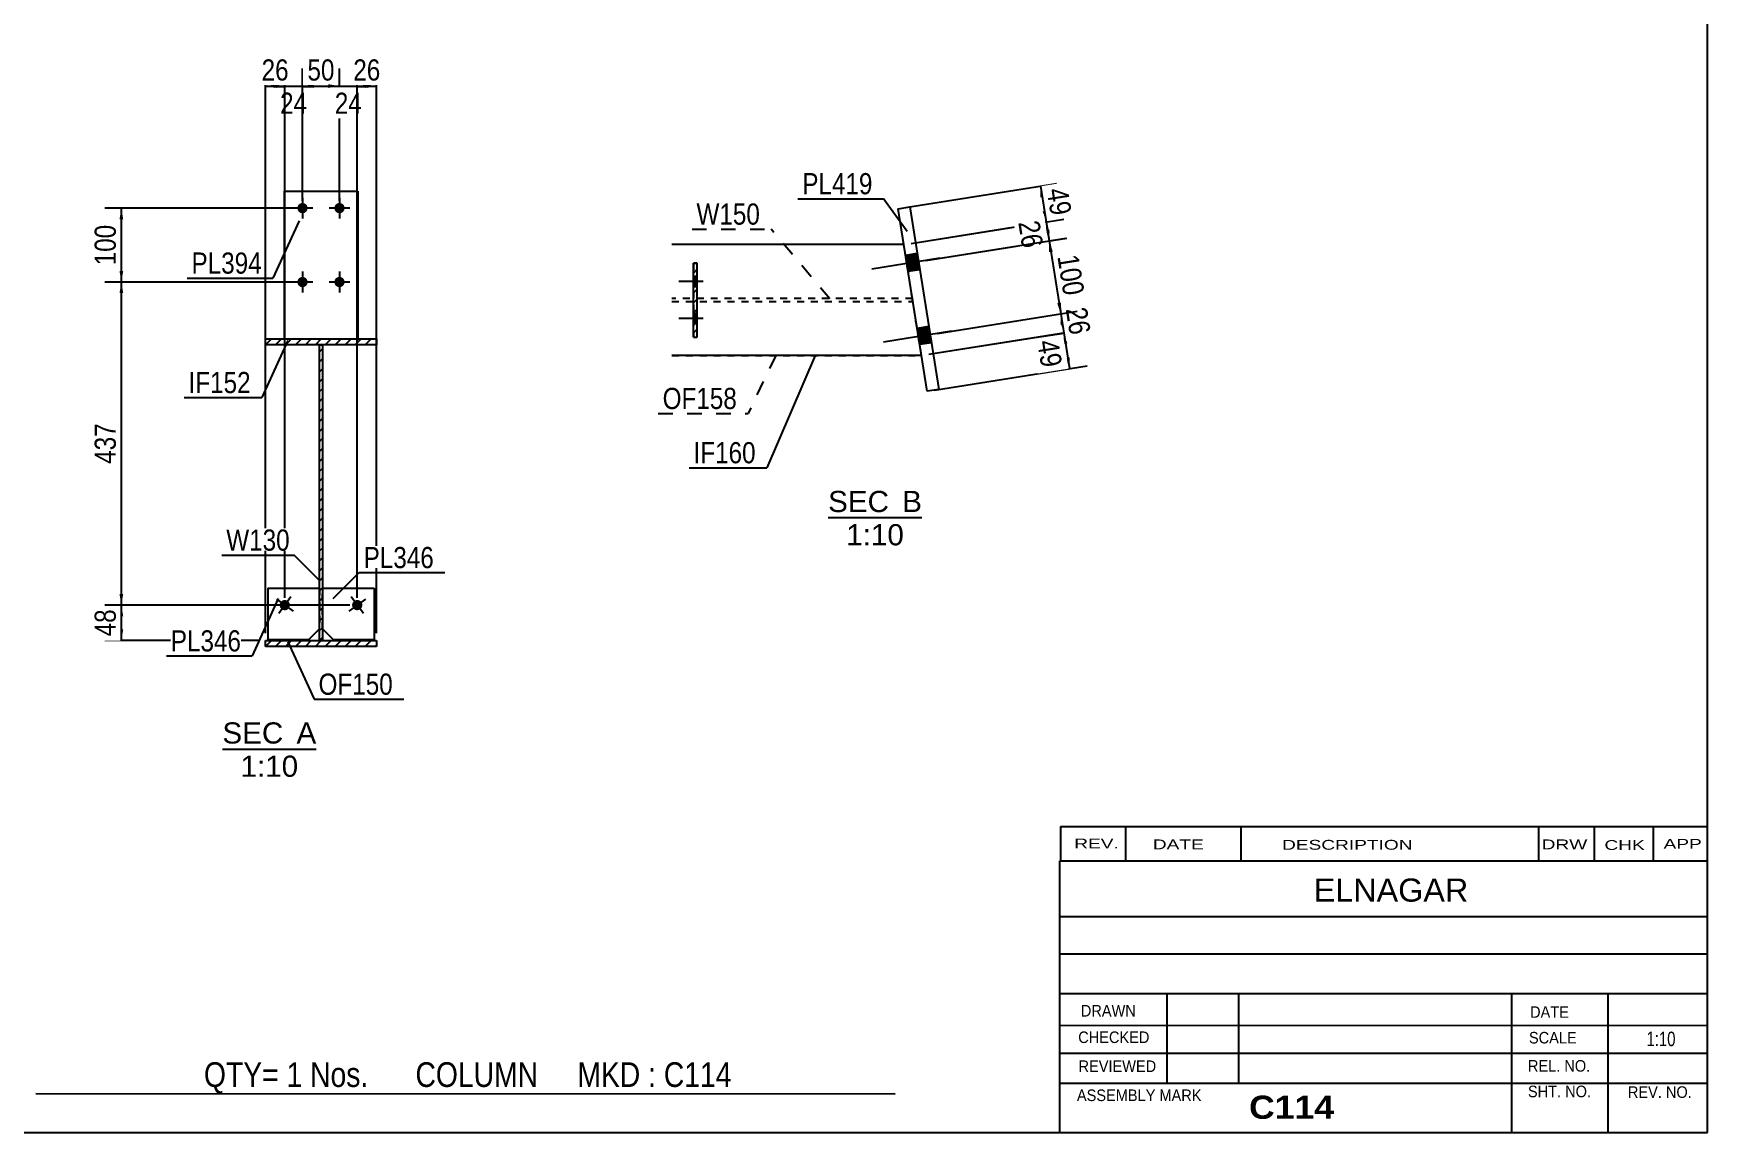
# Model space of a CAD drawing. Header units: millimetres. Extents: x -335 to 67, y -177 to 100.
# Drawn here: x -159.3 to 67.1, y -176.7 to -28 of the extents above; entities that cross this region are included whole.
import ezdxf

# ---------------------------------------------------------------- set-up
doc = ezdxf.new("R2010")
doc.units = ezdxf.units.MM
doc.linetypes.add('DXK_LINE_DOT1', pattern=[1.8814, 0.9407, -0.9407])
doc.linetypes.add('DXK_LINE_DOT2', pattern=[3.9198, 1.9599, -1.9599])
doc.styles.add('Arial', font='ARIAL.TTF', dxfattribs={"height": 0.2})
doc.styles.add('Arial Bold', font='ARIALBD.TTF', dxfattribs={"height": 0.2})
doc.styles.add('Arial Narrow', font='ARIALN.TTF', dxfattribs={"height": 0.2})

# ---------------------------------------------------------------- blocks, each defined once
blk = doc.blocks.new('Unknown-624482607-1210')
at = {"color": 5, "linetype": 'Continuous'}
for p, q in [((67.07, -176.69), (67.07, 100.31)), ((-332.93, -176.69), (67.07, -176.69))]:
    blk.add_line(p, q, dxfattribs=at)
blk = doc.blocks.new('Unknown-624482607-12 - 1872')
at = {"color": 1, "linetype": 'Continuous'}
blk.add_line((-133.79, -124.82), (-121.11, -124.82), dxfattribs=at)
at = {"color": 0, "linetype": 'Continuous'}
for points in [[(-125.57, -124.07), (-125.57, -121.07), (-133.79, -121.07), (-133.79, -124.07)], [(-121.11, -124.07), (-121.11, -121.07), (-123.77, -121.07), (-123.77, -124.07)], [(-123.56, -128.57), (-123.56, -125.57), (-131.34, -125.57), (-131.34, -128.57)]]:
    blk.add_wipeout(points, dxfattribs=at)
at = {"color": 136, "linetype": 'Continuous', "style": 'Arial'}
for s, height, p in [('SEC', 2.865, (-133.79, -124.07)), ('A', 2.87, (-123.77, -124.07)), ('1:10', 2.865, (-131.34, -128.57))]:
    blk.add_text(s, height=height, dxfattribs=at).set_placement(p)
blk = doc.blocks.new('Unknown-624482607-13 - 2077')
at = {"color": 1, "linetype": 'Continuous'}
blk.add_line((-51.87, -93.51), (-39.18, -93.51), dxfattribs=at)
at = {"color": 0, "linetype": 'Continuous'}
for points in [[(-43.65, -92.76), (-43.65, -89.76), (-51.87, -89.76), (-51.87, -92.76)], [(-39.18, -92.76), (-39.18, -89.76), (-41.85, -89.76), (-41.85, -92.76)], [(-41.64, -97.26), (-41.64, -94.26), (-49.42, -94.26), (-49.42, -97.26)]]:
    blk.add_wipeout(points, dxfattribs=at)
at = {"color": 136, "linetype": 'Continuous', "style": 'Arial'}
for s, height, p in [('SEC', 2.865, (-51.87, -92.76)), ('B', 2.87, (-41.85, -92.76)), ('1:10', 2.865, (-49.42, -97.26))]:
    blk.add_text(s, height=height, dxfattribs=at).set_placement(p)
blk = doc.blocks.new('Bolt-624482607-1884 - 1872')
at = {"linetype": 'Continuous'}
blk.add_hatch(color=3, dxfattribs=at).paths.add_polyline_path([(-115.15, -105.91, -1), (-115.97, -104.78, -1)])
at = {"color": 3, "linetype": 'Continuous'}
for p, q in [((-114.43, -104.52), (-116.69, -106.16)), ((-114.73, -106.47), (-116.38, -104.21))]:
    blk.add_line(p, q, dxfattribs=at)
blk = doc.blocks.new('Part-624482607-1893 - 1872')
at = {"linetype": 'Continuous'}
h = blk.add_hatch(dxfattribs=at)
h.set_pattern_fill('', scale=0.3, style=0, pattern_type=0)
h.set_pattern_definition([(45, (-120.658, -110.1415), (-0.67352, 0.67352), [])])
h.paths.add_polyline_path([(-120.66, -70.14), (-120.66, -110.14), (-120.26, -110.14), (-120.26, -70.14)])
at = {"color": 2, "linetype": 'Continuous'}
for p, q in [((-120.66, -110.14), (-120.66, -70.14)), ((-120.66, -70.14), (-120.26, -70.14)), ((-120.26, -70.14), (-120.26, -110.14)), ((-120.26, -110.14), (-120.66, -110.14))]:
    blk.add_line(p, q, dxfattribs=at)
blk = doc.blocks.new('Bolt-624482607-1885 - 1872')
at = {"linetype": 'Continuous'}
blk.add_hatch(color=3, dxfattribs=at).paths.add_polyline_path([(-124.95, -104.78, -1), (-125.77, -105.91, -1)])
at = {"color": 3, "linetype": 'Continuous'}
for p, q in [((-126.49, -104.52), (-124.23, -106.16)), ((-124.53, -104.21), (-126.18, -106.47))]:
    blk.add_line(p, q, dxfattribs=at)
blk = doc.blocks.new('Part-624482607-1950 - 1872')
at = {"linetype": 'Continuous'}
h = blk.add_hatch(dxfattribs=at)
h.set_pattern_fill('', scale=0.3, style=0, pattern_type=0)
h.set_pattern_definition([(45, (-127.958, -110.9415), (-0.67352, 0.67352), [])])
h.paths.add_polyline_path([(-127.96, -110.14), (-127.96, -110.94), (-112.96, -110.94), (-112.96, -110.14)])
at = {"color": 2, "linetype": 'Continuous'}
for p, q in [((-127.96, -110.94), (-127.96, -110.14)), ((-127.96, -110.14), (-112.96, -110.14)), ((-112.96, -110.94), (-127.96, -110.94)), ((-112.96, -110.14), (-112.96, -110.94))]:
    blk.add_line(p, q, dxfattribs=at)
blk = doc.blocks.new('Bolt-624482607-1886 - 1872')
at = {"linetype": 'Continuous'}
for points in [[(-122.26, -51.64, -1), (-123.66, -51.64, -1)], [(-117.26, -51.64, -1), (-118.66, -51.64, -1)], [(-122.26, -61.64, -1), (-123.66, -61.64, -1)], [(-117.26, -61.64, -1), (-118.66, -61.64, -1)]]:
    blk.add_hatch(color=3, dxfattribs=at).paths.add_polyline_path(points)
at = {"color": 3, "linetype": 'Continuous'}
for p, q in [((-121.56, -51.64), (-124.36, -51.64)), ((-122.96, -50.24), (-122.96, -53.04)), ((-116.56, -51.64), (-119.36, -51.64)), ((-117.96, -50.24), (-117.96, -53.04)), ((-122.96, -60.24), (-122.96, -63.04)), ((-117.96, -60.24), (-117.96, -63.04)), ((-121.56, -61.64), (-124.36, -61.64)), ((-116.56, -61.64), (-119.36, -61.64))]:
    blk.add_line(p, q, dxfattribs=at)
blk = doc.blocks.new('Part-624482607-1924 - 1872')
at = {"color": 2, "linetype": 'Continuous'}
for p, q in [((-120.26, -103.04), (-113.26, -103.04)), ((-113.26, -103.04), (-113.26, -110.04)), ((-118.76, -110.04), (-120.26, -108.54)), ((-113.26, -110.04), (-118.76, -110.04))]:
    blk.add_line(p, q, dxfattribs=at)
at = {"color": 7, "linetype": 'DXK_LINE_DOT1'}
blk.add_line((-120.26, -108.54), (-120.26, -103.04), dxfattribs=at)
blk = doc.blocks.new('Part-624482607-1929 - 1872')
at = {"color": 2, "linetype": 'Continuous'}
for p, q in [((-127.66, -103.04), (-120.66, -103.04)), ((-127.66, -103.04), (-127.66, -110.04)), ((-120.66, -108.54), (-122.16, -110.04)), ((-122.16, -110.04), (-127.66, -110.04))]:
    blk.add_line(p, q, dxfattribs=at)
at = {"color": 7, "linetype": 'DXK_LINE_DOT1'}
blk.add_line((-120.66, -103.04), (-120.66, -108.54), dxfattribs=at)
blk = doc.blocks.new('Part-624482607-1934 - 1872')
at = {"color": 2, "linetype": 'Continuous'}
for p, q in [((-125.46, -49.34), (-115.46, -49.34)), ((-125.46, -49.34), (-125.46, -69.34)), ((-115.46, -49.34), (-115.46, -69.34))]:
    blk.add_line(p, q, dxfattribs=at)
at = {"color": 7, "linetype": 'DXK_LINE_DOT1'}
blk.add_line((-125.46, -69.34), (-115.46, -69.34), dxfattribs=at)
blk = doc.blocks.new('Part-624482607-1942 - 1872')
at = {"linetype": 'Continuous'}
h = blk.add_hatch(dxfattribs=at)
h.set_pattern_fill('', scale=0.3, style=0, pattern_type=0)
h.set_pattern_definition([(45, (-127.958, -70.1415), (-0.67352, 0.67352), [])])
h.paths.add_polyline_path([(-127.96, -69.34), (-127.96, -70.14), (-112.96, -70.14), (-112.96, -69.34)])
at = {"color": 2, "linetype": 'Continuous'}
for p, q in [((-127.96, -70.14), (-127.96, -69.34)), ((-127.96, -69.34), (-112.96, -69.34)), ((-112.96, -70.14), (-127.96, -70.14)), ((-112.96, -69.34), (-112.96, -70.14))]:
    blk.add_line(p, q, dxfattribs=at)
blk = doc.blocks.new('Part-624482607-2101 - 2077')
at = {"linetype": 'Continuous'}
h = blk.add_hatch(dxfattribs=at)
h.set_pattern_fill('', scale=0.3, style=0, pattern_type=0)
h.set_pattern_definition([(45, (-70.0689, -59.0753), (-0.67352, 0.67352), [])])
h.paths.add_polyline_path([(-69.57, -59.08), (-70.07, -59.08), (-70.07, -69.08), (-69.57, -69.08)])
at = {"color": 7, "linetype": 'DXK_LINE_DOT1'}
for p, q in [((-69.57, -59.08), (-70.07, -59.08)), ((-70.07, -59.08), (-70.07, -69.08)), ((-69.57, -69.08), (-69.57, -59.08)), ((-70.07, -69.08), (-69.57, -69.08))]:
    blk.add_line(p, q, dxfattribs=at)
at = {"color": 2, "linetype": 'Continuous'}
for p, q in [((-70.07, -69.08), (-70.07, -59.08)), ((-70.07, -59.08), (-69.57, -59.08)), ((-69.57, -69.08), (-69.57, -59.08)), ((-70.07, -69.08), (-69.57, -69.08))]:
    blk.add_line(p, q, dxfattribs=at)
blk = doc.blocks.new('Part-624482607-2145 - 2077')
at = {"color": 7, "linetype": 'DXK_LINE_DOT1'}
for p, q in [((-41.63, -56.58), (-73, -56.58)), ((-73, -71.58), (-39.25, -71.58))]:
    blk.add_line(p, q, dxfattribs=at)
blk = doc.blocks.new('Bolt-624482607-2081 - 2077')
at = {"linetype": 'Continuous'}
for points in [[(-39.47, -59.97), (-39.82, -57.8), (-41.4, -58.05), (-41.05, -60.22)], [(-39.47, -59.97), (-39.82, -57.8), (-41.4, -58.05), (-41.05, -60.22)], [(-39.47, -59.97), (-39.82, -57.8), (-41.4, -58.05), (-41.05, -60.22)], [(-39.47, -59.97), (-39.82, -57.8), (-41.4, -58.05), (-41.05, -60.22)], [(-37.9, -69.85), (-38.25, -67.68), (-39.83, -67.93), (-39.48, -70.1)], [(-37.9, -69.85), (-38.25, -67.68), (-39.83, -67.93), (-39.48, -70.1)], [(-37.9, -69.85), (-38.25, -67.68), (-39.83, -67.93), (-39.48, -70.1)], [(-37.9, -69.85), (-38.25, -67.68), (-39.83, -67.93), (-39.48, -70.1)]]:
    blk.add_hatch(color=3, dxfattribs=at).paths.add_polyline_path(points)
at = {"color": 3, "linetype": 'Continuous'}
for p, q in [((-36.74, -58.42), (-45.97, -59.89)), ((-36.74, -58.42), (-45.97, -59.89)), ((-36.74, -58.42), (-45.97, -59.89)), ((-36.74, -58.42), (-45.97, -59.89)), ((-39.82, -57.8), (-41.4, -58.05)), ((-39.82, -57.8), (-41.4, -58.05)), ((-39.82, -57.8), (-41.4, -58.05)), ((-39.82, -57.8), (-41.4, -58.05)), ((-39.47, -59.97), (-41.05, -60.22)), ((-39.47, -59.97), (-41.05, -60.22)), ((-39.47, -59.97), (-41.05, -60.22)), ((-39.47, -59.97), (-41.05, -60.22)), ((-38.25, -67.68), (-39.83, -67.93)), ((-38.25, -67.68), (-39.83, -67.93)), ((-38.25, -67.68), (-39.83, -67.93)), ((-38.25, -67.68), (-39.83, -67.93)), ((-35.17, -68.3), (-44.4, -69.77)), ((-35.17, -68.3), (-44.4, -69.77)), ((-35.17, -68.3), (-44.4, -69.77)), ((-35.17, -68.3), (-44.4, -69.77)), ((-37.9, -69.85), (-39.48, -70.1)), ((-37.9, -69.85), (-39.48, -70.1)), ((-37.9, -69.85), (-39.48, -70.1)), ((-37.9, -69.85), (-39.48, -70.1))]:
    blk.add_line(p, q, dxfattribs=at)
blk = doc.blocks.new('Bolt-624482607-2082 - 2077')
at = {"linetype": 'Continuous'}
for points in [[(-69.57, -62.28), (-69.57, -60.88), (-70.07, -60.88), (-70.07, -62.28)], [(-69.57, -67.28), (-69.57, -65.88), (-70.07, -65.88), (-70.07, -67.28)]]:
    blk.add_hatch(color=3, dxfattribs=at).paths.add_polyline_path(points)
at = {"color": 3, "linetype": 'Continuous'}
for p, q in [((-69.57, -60.88), (-70.07, -60.88)), ((-68.77, -61.58), (-72.07, -61.58)), ((-69.57, -62.28), (-70.07, -62.28)), ((-68.77, -66.58), (-72.07, -66.58)), ((-69.57, -65.88), (-70.07, -65.88)), ((-69.57, -67.28), (-70.07, -67.28))]:
    blk.add_line(p, q, dxfattribs=at)
blk = doc.blocks.new('Part-624482607-2116 - 2077')
at = {"color": 2, "linetype": 'Continuous'}
for p, q in [((-41.63, -56.58), (-73, -56.58)), ((-39.25, -71.58), (-73, -71.58))]:
    blk.add_line(p, q, dxfattribs=at)
at = {"color": 7, "linetype": 'DXK_LINE_DOT1'}
blk.add_line((-39.25, -71.58), (-41.63, -56.58), dxfattribs=at)
blk = doc.blocks.new('Part-624482607-2100 - 2077')
at = {"color": 2, "linetype": 'Continuous'}
for p, q in [((-42.4, -51.73), (-40.82, -51.48)), ((-38.48, -76.42), (-42.4, -51.73)), ((-40.82, -51.48), (-36.9, -76.17)), ((-36.9, -76.17), (-38.48, -76.42))]:
    blk.add_line(p, q, dxfattribs=at)
blk = doc.blocks.new('Part-624482607-2123 - 2077')
at = {"color": 7, "linetype": 'DXK_LINE_DOT1'}
for p, q in [((-40.47, -63.88), (-73, -63.88)), ((-73, -64.28), (-40.47, -64.28)), ((-40.47, -64.28), (-40.47, -63.88))]:
    blk.add_line(p, q, dxfattribs=at)
blk = doc.blocks.new('StraightDimension-624482607-2017 - 1872')
at = {"linetype": 'Continuous'}
for points in [[(-126.86, -34.89), (-125.36, -35.14), (-126.86, -35.39)], [(-121.46, -35.39), (-122.96, -35.14), (-121.46, -34.89)]]:
    blk.add_hatch(color=7, dxfattribs=at).paths.add_polyline_path(points)
at = {"color": 7, "linetype": 'Continuous'}
for p, q in [((-125.36, -104.34), (-125.36, -32.74)), ((-122.96, -50.64), (-122.96, -32.74)), ((-125.36, -35.14), (-122.96, -35.14))]:
    blk.add_line(p, q, dxfattribs=at)
at = {"color": 0}
blk.add_wipeout([(-121.73, -39.49), (-121.73, -35.29), (-126.59, -35.29), (-126.59, -39.49)], dxfattribs=at)
at = {"color": 3, "style": 'Arial Narrow'}
blk.add_text('24', height=2.863, dxfattribs=at).set_placement((-125.99, -38.89))
blk = doc.blocks.new('StraightDimension-624482607-1958 - 1872')
at = {"linetype": 'Continuous'}
for points in [[(-147.71, -106.84), (-147.46, -105.34), (-147.21, -106.84)], [(-147.21, -108.64), (-147.46, -110.14), (-147.71, -108.64)]]:
    blk.add_hatch(color=7, dxfattribs=at).paths.add_polyline_path(points)
at = {"color": 7, "linetype": 'Continuous'}
for p, q in [((-116.56, -105.34), (-149.71, -105.34)), ((-147.46, -110.14), (-147.46, -105.34)), ((-128.96, -110.14), (-149.71, -110.14))]:
    blk.add_line(p, q, dxfattribs=at)
at = {"color": 0}
blk.add_wipeout([(-147.61, -105.31), (-151.81, -105.31), (-151.81, -110.17), (-147.61, -110.17)], dxfattribs=at)
at = {"color": 3, "style": 'Arial Narrow'}
blk.add_text('48', height=2.863, rotation=90.0002, dxfattribs=at).set_placement((-148.21, -109.57))
blk = doc.blocks.new('StraightDimension-624482607-1974 - 1872')
at = {"linetype": 'Continuous'}
for points in [[(-147.71, -63.14), (-147.46, -61.64), (-147.21, -63.14)], [(-147.21, -103.84), (-147.46, -105.34), (-147.71, -103.84)]]:
    blk.add_hatch(color=7, dxfattribs=at).paths.add_polyline_path(points)
at = {"color": 7, "linetype": 'Continuous'}
for p, q in [((-123.96, -61.64), (-149.71, -61.64)), ((-147.46, -105.34), (-147.46, -61.64)), ((-116.56, -105.34), (-149.71, -105.34))]:
    blk.add_line(p, q, dxfattribs=at)
at = {"color": 0}
blk.add_wipeout([(-147.61, -80.15), (-151.81, -80.15), (-151.81, -86.83), (-147.61, -86.83)], dxfattribs=at)
at = {"color": 3, "style": 'Arial Narrow'}
blk.add_text('437', height=2.863, rotation=90.0002, dxfattribs=at).set_placement((-148.21, -86.23))
blk = doc.blocks.new('StraightDimension-624482607-1990 - 1872')
at = {"linetype": 'Continuous'}
for points in [[(-147.71, -53.14), (-147.46, -51.64), (-147.21, -53.14)], [(-147.21, -60.14), (-147.46, -61.64), (-147.71, -60.14)]]:
    blk.add_hatch(color=7, dxfattribs=at).paths.add_polyline_path(points)
at = {"color": 7, "linetype": 'Continuous'}
for p, q in [((-123.96, -51.64), (-149.71, -51.64)), ((-147.46, -61.64), (-147.46, -51.64)), ((-123.96, -61.64), (-149.71, -61.64))]:
    blk.add_line(p, q, dxfattribs=at)
at = {"color": 0}
blk.add_wipeout([(-147.61, -53.3), (-151.81, -53.3), (-151.81, -59.98), (-147.61, -59.98)], dxfattribs=at)
at = {"color": 3, "style": 'Arial Narrow'}
blk.add_text('100', height=2.863, rotation=90.0002, dxfattribs=at).set_placement((-148.21, -59.38))
blk = doc.blocks.new('StraightDimension-624482607-2001 - 1872')
at = {"linetype": 'Continuous'}
for points in [[(-126.46, -35.39), (-127.96, -35.14), (-126.46, -34.89)], [(-126.86, -34.89), (-125.36, -35.14), (-126.86, -35.39)]]:
    blk.add_hatch(color=7, dxfattribs=at).paths.add_polyline_path(points)
at = {"color": 7, "linetype": 'Continuous'}
for p, q in [((-127.96, -109.14), (-127.96, -32.89)), ((-125.36, -104.34), (-125.36, -32.89)), ((-127.96, -35.14), (-125.36, -35.14))]:
    blk.add_line(p, q, dxfattribs=at)
at = {"color": 0}
blk.add_wipeout([(-124.23, -34.99), (-124.23, -30.79), (-129.09, -30.79), (-129.09, -34.99)], dxfattribs=at)
at = {"color": 3, "style": 'Arial Narrow'}
blk.add_text('26', height=2.863, dxfattribs=at).set_placement((-128.49, -34.39))
blk = doc.blocks.new('StraightDimension-624482607-2033 - 1872')
at = {"linetype": 'Continuous'}
for points in [[(-121.46, -35.39), (-122.96, -35.14), (-121.46, -34.89)], [(-119.46, -34.89), (-117.96, -35.14), (-119.46, -35.39)]]:
    blk.add_hatch(color=7, dxfattribs=at).paths.add_polyline_path(points)
at = {"color": 7, "linetype": 'Continuous'}
for p, q in [((-122.96, -50.64), (-122.96, -32.89)), ((-117.96, -50.64), (-117.96, -32.89)), ((-122.96, -35.14), (-117.96, -35.14))]:
    blk.add_line(p, q, dxfattribs=at)
at = {"color": 0}
blk.add_wipeout([(-118.03, -34.99), (-118.03, -30.79), (-122.89, -30.79), (-122.89, -34.99)], dxfattribs=at)
at = {"color": 3, "style": 'Arial Narrow'}
blk.add_text('50', height=2.863, dxfattribs=at).set_placement((-122.29, -34.39))
blk = doc.blocks.new('StraightDimension-624482607-2043 - 1872')
at = {"linetype": 'Continuous'}
for points in [[(-119.46, -34.89), (-117.96, -35.14), (-119.46, -35.39)], [(-114.06, -35.39), (-115.56, -35.14), (-114.06, -34.89)]]:
    blk.add_hatch(color=7, dxfattribs=at).paths.add_polyline_path(points)
at = {"color": 7, "linetype": 'Continuous'}
for p, q in [((-117.96, -50.64), (-117.96, -32.74)), ((-115.56, -104.34), (-115.56, -32.74)), ((-117.96, -35.14), (-115.56, -35.14))]:
    blk.add_line(p, q, dxfattribs=at)
at = {"color": 0}
blk.add_wipeout([(-114.33, -39.49), (-114.33, -35.29), (-119.19, -35.29), (-119.19, -39.49)], dxfattribs=at)
at = {"color": 3, "style": 'Arial Narrow'}
blk.add_text('24', height=2.863, dxfattribs=at).set_placement((-118.59, -38.89))
blk = doc.blocks.new('StraightDimension-624482607-2059 - 1872')
at = {"linetype": 'Continuous'}
for points in [[(-114.06, -35.39), (-115.56, -35.14), (-114.06, -34.89)], [(-114.46, -34.89), (-112.96, -35.14), (-114.46, -35.39)]]:
    blk.add_hatch(color=7, dxfattribs=at).paths.add_polyline_path(points)
at = {"color": 7, "linetype": 'Continuous'}
for p, q in [((-115.56, -104.34), (-115.56, -32.89)), ((-112.96, -109.14), (-112.96, -32.89)), ((-115.56, -35.14), (-112.96, -35.14))]:
    blk.add_line(p, q, dxfattribs=at)
at = {"color": 0}
blk.add_wipeout([(-111.83, -34.99), (-111.83, -30.79), (-116.69, -30.79), (-116.69, -34.99)], dxfattribs=at)
at = {"color": 3, "style": 'Arial Narrow'}
blk.add_text('26', height=2.863, dxfattribs=at).set_placement((-116.09, -34.39))
blk = doc.blocks.new('StraightDimension-624482607-4754 - 2077')
at = {"linetype": 'Continuous'}
for points in [[(-23.16, -50.19), (-23.14, -48.67), (-22.66, -50.11)], [(-22.36, -51.99), (-22.37, -53.51), (-22.86, -52.07)]]:
    blk.add_hatch(color=7, dxfattribs=at).paths.add_polyline_path(points)
at = {"color": 7, "linetype": 'Continuous'}
for p, q in [((-41.42, -51.57), (-20.92, -48.31)), ((-23.14, -48.67), (-22.37, -53.51)), ((-40.65, -56.42), (-20.15, -53.16))]:
    blk.add_line(p, q, dxfattribs=at)
at = {"color": 0}
blk.add_wipeout([(-22.23, -53.46), (-18.08, -52.81), (-18.84, -48.01), (-22.99, -48.67)], dxfattribs=at)
at = {"color": 3, "style": 'Arial Narrow'}
blk.add_text('49', height=2.863, rotation=-80.9647, dxfattribs=at).set_placement((-22.31, -49.17))
blk = doc.blocks.new('StraightDimension-624482607-4753 - 2077')
at = {"linetype": 'Continuous'}
for points in [[(-22.39, -55.03), (-22.37, -53.51), (-21.89, -54.95)], [(-21.96, -54.55), (-21.97, -56.07), (-22.45, -54.63)]]:
    blk.add_hatch(color=7, dxfattribs=at).paths.add_polyline_path(points)
at = {"color": 7, "linetype": 'Continuous'}
for p, q in [((-40.65, -56.42), (-20, -53.14)), ((-22.37, -53.51), (-21.97, -56.07)), ((-38.66, -58.73), (-19.6, -55.7))]:
    blk.add_line(p, q, dxfattribs=at)
at = {"color": 0}
blk.add_wipeout([(-26.08, -57.87), (-21.94, -57.22), (-22.7, -52.42), (-26.85, -53.08)], dxfattribs=at)
at = {"color": 3, "style": 'Arial Narrow'}
blk.add_text('26', height=2.863, rotation=-80.9647, dxfattribs=at).set_placement((-26.16, -53.58))
blk = doc.blocks.new('StraightDimension-624482607-4750 - 2077')
at = {"linetype": 'Continuous'}
for points in [[(-20, -70.03), (-19.99, -68.51), (-19.51, -69.95)], [(-19.21, -71.84), (-19.22, -73.36), (-19.7, -71.92)]]:
    blk.add_hatch(color=7, dxfattribs=at).paths.add_polyline_path(points)
at = {"color": 7, "linetype": 'Continuous'}
for p, q in [((-38.26, -71.42), (-17.62, -68.14)), ((-19.99, -68.51), (-19.22, -73.36)), ((-37.49, -76.26), (-16.85, -72.98))]:
    blk.add_line(p, q, dxfattribs=at)
at = {"color": 0}
blk.add_wipeout([(-23.52, -74.02), (-19.37, -73.36), (-20.13, -68.56), (-24.28, -69.22)], dxfattribs=at)
at = {"color": 3, "style": 'Arial Narrow'}
blk.add_text('49', height=2.863, rotation=-80.9647, dxfattribs=at).set_placement((-23.59, -69.72))
blk = doc.blocks.new('StraightDimension-624482607-4751 - 2077')
at = {"linetype": 'Continuous'}
for points in [[(-19.98, -66.99), (-19.99, -68.51), (-20.47, -67.07)], [(-20.41, -67.47), (-20.4, -65.95), (-19.91, -67.39)]]:
    blk.add_hatch(color=7, dxfattribs=at).paths.add_polyline_path(points)
at = {"color": 7, "linetype": 'Continuous'}
for p, q in [((-37.09, -68.6), (-18.17, -65.6)), ((-20.4, -65.95), (-19.99, -68.51)), ((-38.26, -71.42), (-17.77, -68.16))]:
    blk.add_line(p, q, dxfattribs=at)
at = {"color": 0}
blk.add_wipeout([(-19.66, -69.61), (-15.52, -68.95), (-16.28, -64.15), (-20.43, -64.81)], dxfattribs=at)
at = {"color": 3, "style": 'Arial Narrow'}
blk.add_text('26', height=2.863, rotation=-80.9647, dxfattribs=at).set_placement((-19.74, -65.31))
blk = doc.blocks.new('StraightDimension-624482607-4752 - 2077')
at = {"linetype": 'Continuous'}
for points in [[(-21.98, -57.6), (-21.97, -56.07), (-21.48, -57.52)], [(-20.38, -64.43), (-20.4, -65.95), (-20.88, -64.51)]]:
    blk.add_hatch(color=7, dxfattribs=at).paths.add_polyline_path(points)
at = {"color": 7, "linetype": 'Continuous'}
for p, q in [((-38.66, -58.73), (-19.74, -55.72)), ((-21.97, -56.07), (-20.4, -65.95)), ((-37.09, -68.6), (-18.17, -65.6))]:
    blk.add_line(p, q, dxfattribs=at)
at = {"color": 0}
blk.add_wipeout([(-20.51, -64.29), (-16.36, -63.63), (-17.41, -57.03), (-21.56, -57.69)], dxfattribs=at)
at = {"color": 3, "style": 'Arial Narrow'}
blk.add_text('100', height=2.863, rotation=-80.9647, dxfattribs=at).set_placement((-20.87, -58.19))
blk = doc.blocks.new('CBS_CALLOFF-624482607-5741')
at = {"color": 7, "linetype": 'Continuous'}
blk.add_line((-159.05, -171.42), (-42.82, -171.44), dxfattribs=at)
at = {"color": 3, "linetype": 'Continuous', "style": 'Arial Narrow'}
blk.add_text('QTY= 1 Nos.      COLUMN     MKD : C114', height=3.3405, dxfattribs=at).set_placement((-136.29, -170.52))
blk = doc.blocks.new('CBS_NAME_BLOG-624482607-5742')
at = {"color": 7, "linetype": 'Continuous'}
for p, q in [((-20.52, -139.93), (67, -139.93)), ((-20.52, -176.64), (-20.52, -139.94)), ((-20.52, -147.47), (67, -147.47)), ((-20.45, -152.52), (67.07, -152.52)), ((-20.52, -157.9), (67, -157.9)), ((-6, -170), (-6, -157.9)), ((3.69, -169.98), (3.69, -157.91)), ((40.6, -176.64), (40.6, -157.91)), ((53.65, -176.64), (53.65, -157.9)), ((-20.51, -162.2), (67.07, -162.18)), ((-20.52, -165.94), (67, -165.94)), ((-20.52, -169.99), (67, -169.99)), ((-20.52, -176.69), (67.07, -176.69))]:
    blk.add_line(p, q, dxfattribs=at)
at = {"color": 3, "linetype": 'Continuous', "style": 'Arial'}
blk.add_text('ELNAGAR', height=3.133, dxfattribs=at).set_placement((13.8, -145.46))
at = {"color": 3, "linetype": 'Continuous'}
for s, height, style, width, p in [('DRAWN', 1.566, 'Arial', 0.9, (-17.69, -161)), ('DATE', 1.566, 'Arial', 0.9, (43.07, -161.17)), ('CHECKED', 1.566, 'Arial', 0.9, (-18.04, -164.58)), ('1:10', 1.957, 'Arial Narrow', 0.9, (58.81, -165)), ('SCALE', 1.566, 'Arial', 0.9, (42.92, -164.64)), ('REVIEWED', 1.566, 'Arial', 0.9, (-18, -168.5)), ('REL. NO.', 1.566, 'Arial', 0.9, (42.78, -168.45)), ('ASSEMBLY MARK', 1.5663, 'Arial', 0.9, (-18.22, -172.43)), ('C114', 3.131, 'Arial Bold', 1.1, (5.06, -174.83)), ('SHT. NO.', 1.566, 'Arial', 0.9, (42.78, -171.91)), ('REV. NO.', 1.566, 'Arial', 0.9, (56.3, -172))]:
    blk.add_text(s, height=height, dxfattribs=dict(at, style=style, width=width)).set_placement(p)
blk = doc.blocks.new('CBS_REVISION-624482607-5743')
at = {"color": 7, "linetype": 'Continuous'}
for p, q in [((-20.44, -135.3), (67.06, -135.3)), ((-20.44, -135.3), (-20.44, -139.93)), ((-11.64, -135.3), (-11.64, -139.93)), ((3.95, -135.3), (3.95, -139.87)), ((44.21, -135.3), (44.21, -139.93)), ((51.75, -135.3), (51.75, -139.93)), ((59.7, -135.3), (59.7, -139.93)), ((-20.44, -139.93), (67.06, -139.93))]:
    blk.add_line(p, q, dxfattribs=at)
at = {"color": 7, "style": 'Arial Narrow', "width": 1.7}
for s, height, p in [('REV.', 1.326, (-18.58, -138.26)), ('DATE', 1.326, (-7.95, -138.37)), ('DESCRIPTION', 1.3257, (9.53, -138.43)), ('DRW', 1.326, (44.64, -138.37)), ('CHK', 1.326, (53.13, -138.46)), ('APP', 1.326, (61.13, -138.3))]:
    blk.add_text(s, height=height, dxfattribs=at).set_placement(p)
blk = doc.blocks.new('Mark-624482607-1889 - 1872')
at = {"color": 0}
blk.add_wipeout([(-124.68, -97.98), (-124.68, -94.98), (-133.27, -94.98), (-133.27, -97.98)], dxfattribs=at)
blk.add_wipeout([(-124.68, -97.98), (-124.68, -94.98), (-133.27, -94.98), (-133.27, -97.98)], dxfattribs=at)
at = {"color": 7, "linetype": 'Continuous'}
for p in [(-133.87, -98.58), (-120.55, -102.11)]:
    blk.add_line(p, (-124.08, -98.58), dxfattribs=at)
at = {"color": 3, "style": 'Arial Narrow'}
blk.add_text('W130', height=2.863, dxfattribs=at).set_placement((-133.27, -97.98))
blk = doc.blocks.new('Mark-624482607-1938 - 1872')
at = {"color": 7, "linetype": 'Continuous'}
blk.add_line((-124.93, -69.53), (-128.46, -77.27), dxfattribs=at)
at = {"color": 0}
blk.add_wipeout([(-129.96, -76.67), (-129.96, -73.67), (-138.37, -73.67), (-138.37, -76.67)], dxfattribs=at)
blk.add_wipeout([(-129.96, -76.67), (-129.96, -73.67), (-138.37, -73.67), (-138.37, -76.67)], dxfattribs=at)
at = {"color": 7, "linetype": 'Continuous'}
blk.add_line((-138.97, -77.27), (-128.46, -77.27), dxfattribs=at)
at = {"color": 3, "style": 'Arial Narrow'}
blk.add_text('IF152', height=2.863, dxfattribs=at).set_placement((-138.37, -76.67))
blk = doc.blocks.new('Mark-624482607-1920 - 1872')
at = {"color": 0}
blk.add_wipeout([(-105.19, -100.34), (-105.19, -97.34), (-114.69, -97.34), (-114.69, -100.34)], dxfattribs=at)
blk.add_wipeout([(-105.19, -100.34), (-105.19, -97.34), (-114.69, -97.34), (-114.69, -100.34)], dxfattribs=at)
at = {"color": 7, "linetype": 'Continuous'}
for p, q in [((-118.83, -104.47), (-115.29, -100.94)), ((-115.29, -100.94), (-103.69, -100.94))]:
    blk.add_line(p, q, dxfattribs=at)
at = {"color": 3, "style": 'Arial Narrow'}
blk.add_text('PL346', height=2.863, dxfattribs=at).set_placement((-114.69, -100.34))
blk = doc.blocks.new('Mark-624482607-1925 - 1872')
at = {"color": 7, "linetype": 'Continuous'}
blk.add_line((-126.23, -104.47), (-129.76, -112.21), dxfattribs=at)
at = {"color": 0}
blk.add_wipeout([(-131.26, -111.61), (-131.26, -108.61), (-140.77, -108.61), (-140.77, -111.61)], dxfattribs=at)
blk.add_wipeout([(-131.26, -111.61), (-131.26, -108.61), (-140.77, -108.61), (-140.77, -111.61)], dxfattribs=at)
at = {"color": 7, "linetype": 'Continuous'}
blk.add_line((-141.37, -112.21), (-129.76, -112.21), dxfattribs=at)
at = {"color": 3, "style": 'Arial Narrow'}
blk.add_text('PL346', height=2.863, dxfattribs=at).set_placement((-140.77, -111.61))
blk = doc.blocks.new('Mark-624482607-1930 - 1872')
at = {"color": 7, "linetype": 'Continuous'}
blk.add_line((-123.43, -53.37), (-126.96, -61.11), dxfattribs=at)
at = {"color": 0}
blk.add_wipeout([(-128.46, -60.51), (-128.46, -57.51), (-137.97, -57.51), (-137.97, -60.51)], dxfattribs=at)
blk.add_wipeout([(-128.46, -60.51), (-128.46, -57.51), (-137.97, -57.51), (-137.97, -60.51)], dxfattribs=at)
at = {"color": 7, "linetype": 'Continuous'}
blk.add_line((-138.57, -61.11), (-126.96, -61.11), dxfattribs=at)
at = {"color": 3, "style": 'Arial Narrow'}
blk.add_text('PL394', height=2.863, dxfattribs=at).set_placement((-137.97, -60.51))
blk = doc.blocks.new('Mark-624482607-1946 - 1872')
at = {"color": 0}
blk.add_wipeout([(-110.74, -117.47), (-110.74, -114.47), (-120.79, -114.47), (-120.79, -117.47)], dxfattribs=at)
blk.add_wipeout([(-110.74, -117.47), (-110.74, -114.47), (-120.79, -114.47), (-120.79, -117.47)], dxfattribs=at)
at = {"color": 7, "linetype": 'Continuous'}
for p, q in [((-124.93, -110.33), (-121.39, -118.07)), ((-121.39, -118.07), (-109.24, -118.07))]:
    blk.add_line(p, q, dxfattribs=at)
at = {"color": 3, "style": 'Arial Narrow'}
blk.add_text('OF150', height=2.863, dxfattribs=at).set_placement((-120.79, -117.47))
blk = doc.blocks.new('Mark-624482607-2112 - 2077')
at = {"color": 7, "linetype": 'Continuous'}
blk.add_line((-53.64, -71.58), (-60.16, -86.76), dxfattribs=at)
at = {"color": 0}
blk.add_wipeout([(-61.66, -86.16), (-61.66, -83.16), (-70.07, -83.16), (-70.07, -86.16)], dxfattribs=at)
blk.add_wipeout([(-61.66, -86.16), (-61.66, -83.16), (-70.07, -83.16), (-70.07, -86.16)], dxfattribs=at)
at = {"color": 7, "linetype": 'Continuous'}
blk.add_line((-70.67, -86.76), (-60.16, -86.76), dxfattribs=at)
at = {"color": 3, "style": 'Arial Narrow'}
blk.add_text('IF160', height=2.863, dxfattribs=at).set_placement((-70.07, -86.16))
blk = doc.blocks.new('Mark-624482607-2096 - 2077')
at = {"color": 7, "linetype": 'Continuous'}
blk.add_line((-41.19, -54.79), (-44.36, -50.37), dxfattribs=at)
at = {"color": 0}
blk.add_wipeout([(-45.86, -49.77), (-45.86, -46.77), (-55.36, -46.77), (-55.36, -49.77)], dxfattribs=at)
blk.add_wipeout([(-45.86, -49.77), (-45.86, -46.77), (-55.36, -46.77), (-55.36, -49.77)], dxfattribs=at)
at = {"color": 7, "linetype": 'Continuous'}
blk.add_line((-55.96, -50.37), (-44.36, -50.37), dxfattribs=at)
at = {"color": 3, "style": 'Arial Narrow'}
blk.add_text('PL419', height=2.863, dxfattribs=at).set_placement((-55.36, -49.77))
blk = doc.blocks.new('Mark-624482607-2119 - 2077')
at = {"color": 7, "linetype": 'DXK_LINE_DOT2'}
blk.add_line((-51.64, -63.93), (-59.58, -54.48), dxfattribs=at)
at = {"color": 0}
blk.add_wipeout([(-61.08, -53.88), (-61.08, -50.88), (-69.67, -50.88), (-69.67, -53.88)], dxfattribs=at)
blk.add_wipeout([(-61.08, -53.88), (-61.08, -50.88), (-69.67, -50.88), (-69.67, -53.88)], dxfattribs=at)
at = {"color": 7, "linetype": 'DXK_LINE_DOT2'}
blk.add_line((-70.27, -54.48), (-59.58, -54.48), dxfattribs=at)
at = {"color": 3, "style": 'Arial Narrow'}
blk.add_text('W150', height=2.863, dxfattribs=at).set_placement((-69.67, -53.88))
blk = doc.blocks.new('Mark-624482607-2141 - 2077')
at = {"color": 7, "linetype": 'DXK_LINE_DOT2'}
blk.add_line((-58.96, -71.58), (-62.7, -79.42), dxfattribs=at)
at = {"color": 0}
blk.add_wipeout([(-64.2, -78.82), (-64.2, -75.82), (-74.25, -75.82), (-74.25, -78.82)], dxfattribs=at)
blk.add_wipeout([(-64.2, -78.82), (-64.2, -75.82), (-74.25, -75.82), (-74.25, -78.82)], dxfattribs=at)
at = {"color": 7, "linetype": 'DXK_LINE_DOT2'}
blk.add_line((-74.85, -79.42), (-62.7, -79.42), dxfattribs=at)
at = {"color": 3, "style": 'Arial Narrow'}
blk.add_text('OF158', height=2.863, dxfattribs=at).set_placement((-74.25, -78.82))

msp = doc.modelspace()

# ---------------------------------------------------------------- block references
for name in ['Unknown-624482607-1210', 'Part-624482607-1934 - 1872', 'Bolt-624482607-1886 - 1872', 'Part-624482607-2100 - 2077', 'Part-624482607-2145 - 2077', 'Part-624482607-2116 - 2077', 'Bolt-624482607-2081 - 2077', 'Bolt-624482607-2082 - 2077', 'Part-624482607-2101 - 2077', 'Part-624482607-2123 - 2077', 'Part-624482607-1942 - 1872', 'Part-624482607-1893 - 1872', 'Part-624482607-1929 - 1872', 'Part-624482607-1924 - 1872', 'Bolt-624482607-1885 - 1872', 'Bolt-624482607-1884 - 1872', 'Part-624482607-1950 - 1872', 'CBS_REVISION-624482607-5743', 'CBS_NAME_BLOG-624482607-5742', 'CBS_CALLOFF-624482607-5741']:
    msp.add_blockref(name, (0, 0))

# ---------------------------------------------------------------- next in the draw order: block references
for name in ['StraightDimension-624482607-2017 - 1872', 'StraightDimension-624482607-4754 - 2077', 'StraightDimension-624482607-4750 - 2077', 'Mark-624482607-2112 - 2077', 'Unknown-624482607-13 - 2077', 'Unknown-624482607-12 - 1872']:
    msp.add_blockref(name, (0, 0))

# ---------------------------------------------------------------- next in the draw order: block references
for name in ['StraightDimension-624482607-4753 - 2077', 'StraightDimension-624482607-4751 - 2077', 'Mark-624482607-2141 - 2077', 'StraightDimension-624482607-1958 - 1872']:
    msp.add_blockref(name, (0, 0))

# ---------------------------------------------------------------- next in the draw order: block references
for name in ['Mark-624482607-2096 - 2077', 'StraightDimension-624482607-4752 - 2077', 'StraightDimension-624482607-1974 - 1872', 'Mark-624482607-1946 - 1872']:
    msp.add_blockref(name, (0, 0))

# ---------------------------------------------------------------- next in the draw order: block references
for name in ['StraightDimension-624482607-1990 - 1872', 'Mark-624482607-2119 - 2077']:
    msp.add_blockref(name, (0, 0))

# ---------------------------------------------------------------- next in the draw order: block references
for name in ['StraightDimension-624482607-2001 - 1872', 'StraightDimension-624482607-2033 - 1872']:
    msp.add_blockref(name, (0, 0))

# ---------------------------------------------------------------- next in the draw order: block references
for name in ['StraightDimension-624482607-2043 - 1872', 'Mark-624482607-1930 - 1872', 'Mark-624482607-1938 - 1872', 'Mark-624482607-1925 - 1872']:
    msp.add_blockref(name, (0, 0))

# ---------------------------------------------------------------- next in the draw order: block references
for name in ['StraightDimension-624482607-2059 - 1872', 'Mark-624482607-1889 - 1872']:
    msp.add_blockref(name, (0, 0))

# ---------------------------------------------------------------- next in the draw order: block references
msp.add_blockref('Mark-624482607-1920 - 1872', (0, 0))

doc.saveas('drawing.dxf')
